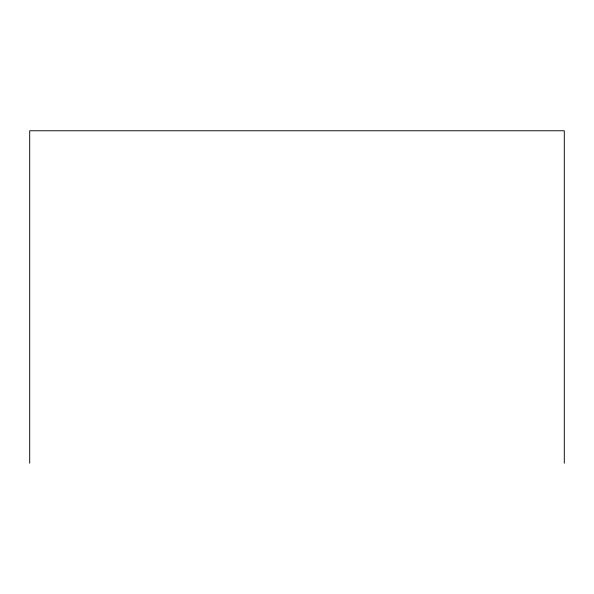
<?xml version="1.0" encoding="UTF-8"?>
<svg xmlns="http://www.w3.org/2000/svg" width="594" height="594" viewBox="0 0 594 594"><rect width="100%" height="100%" fill="white"/><g stroke="black" fill="none" stroke-linecap="round" stroke-linejoin="round"><path stroke-width="0.89" d="M564.3 463.231L564.3 130.769L29.7 130.769L29.7 463.231"/></g></svg>
